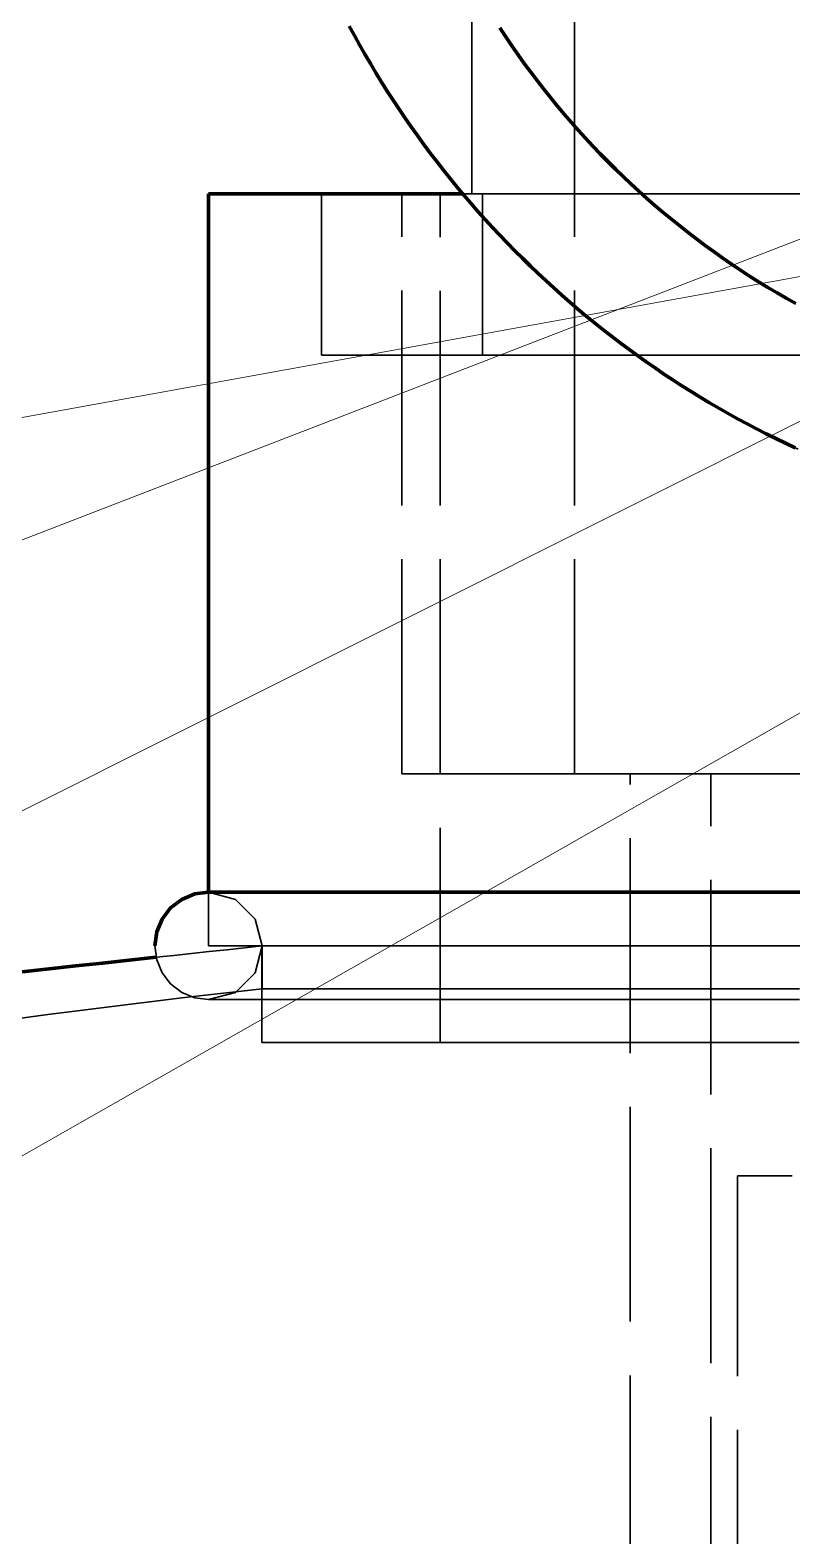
# Model space of a CAD drawing. Header units: millimetres. Extents: x 0 to 2382, y 0 to 420.
# Drawn here: x 948.84 to 963.03, y 279.16 to 307.2 of the extents above; entities that cross this region are included whole.
import ezdxf

# ---------------------------------------------------------------- set-up
doc = ezdxf.new("R2010")
doc.units = ezdxf.units.MM
doc.linetypes.add('IRAM-E-TRAZOS', pattern=[5, 4, -1])
for name, color, linetype, lineweight in [('01-VISIBLE', 7, 'CONTINUOUS', 70), ('02-OCULTA', 4, 'IRAM-E-TRAZOS', 35), ('08-FINA', 5, 'CONTINUOUS', 18)]:
    doc.layers.add(name, color=color, linetype=linetype, lineweight=lineweight)

msp = doc.modelspace()

# ---------------------------------------------------------------- linework, layer by layer
at = {"layer": '01-VISIBLE'}
for points in [[(954.786, 307.271), (954.882, 307.095), (954.979, 306.919), (955.078, 306.745), (955.179, 306.572), (955.283, 306.4), (955.388, 306.229), (955.495, 306.06), (955.603, 305.891), (955.714, 305.724), (955.827, 305.558), (955.941, 305.393), (956.057, 305.23), (956.175, 305.068), (956.295, 304.907), (956.417, 304.748), (956.54, 304.59), (956.665, 304.433), (956.792, 304.278), (956.921, 304.124), (957.051, 303.971), (957.183, 303.82), (957.317, 303.671), (957.452, 303.523), (957.589, 303.376), (957.728, 303.232), (957.868, 303.088), (958.01, 302.946), (958.153, 302.806), (958.298, 302.668), (958.445, 302.531), (958.593, 302.395), (958.742, 302.262), (958.893, 302.13), (959.045, 301.999), (959.199, 301.871), (959.354, 301.744), (959.511, 301.619), (959.669, 301.495), (959.829, 301.374), (959.989, 301.254), (960.152, 301.136), (960.315, 301.019), (960.48, 300.905), (960.646, 300.792), (960.813, 300.682), (960.981, 300.573), (961.151, 300.466), (961.322, 300.361), (961.494, 300.258), (961.667, 300.157), (961.841, 300.057), (962.016, 299.96), (962.193, 299.865), (962.37, 299.771), (962.548, 299.68), (962.728, 299.59), (962.908, 299.503), (963.09, 299.417)], [(957.592, 307.235), (957.703, 307.068), (957.815, 306.902), (957.929, 306.738), (958.046, 306.576), (958.165, 306.414), (958.285, 306.255), (958.408, 306.097), (958.533, 305.941), (958.659, 305.786), (958.788, 305.633), (958.919, 305.481), (959.051, 305.331), (959.186, 305.183), (959.322, 305.037), (959.46, 304.892), (959.6, 304.75), (959.742, 304.609), (959.886, 304.469), (960.032, 304.332), (960.179, 304.197), (960.328, 304.063), (960.478, 303.932), (960.631, 303.802), (960.785, 303.674), (960.94, 303.548), (961.097, 303.425), (961.256, 303.303), (961.416, 303.183), (961.578, 303.066), (961.742, 302.95), (961.906, 302.837), (962.073, 302.726), (962.24, 302.617), (962.409, 302.51), (962.58, 302.405), (962.751, 302.302), (962.924, 302.202), (963.099, 302.104)], [(952.167, 304.145), (952.693, 304.145), (953.219, 304.145), (953.745, 304.145), (954.272, 304.145), (954.798, 304.145), (955.324, 304.145), (955.85, 304.145), (956.377, 304.145), (956.903, 304.145)], [(952.167, 291.145), (952.167, 304.145)], [(952.167, 291.145), (951.908, 291.111), (951.667, 291.011), (951.46, 290.852), (951.301, 290.645), (951.201, 290.404), (951.167, 290.145)], [(963.317, 291.145), (962.811, 291.145), (962.304, 291.145), (961.797, 291.145), (961.29, 291.145), (960.783, 291.145), (960.276, 291.145), (959.769, 291.145), (959.263, 291.145), (958.756, 291.145), (958.249, 291.145), (957.742, 291.145), (957.235, 291.145), (956.728, 291.145), (956.221, 291.145), (955.715, 291.145), (955.208, 291.145), (954.701, 291.145), (954.194, 291.145), (953.687, 291.145), (953.18, 291.145), (952.674, 291.145), (952.167, 291.145)], [(948.698, 289.659), (949.196, 289.715), (949.695, 289.77), (950.193, 289.825), (950.691, 289.88), (951.189, 289.933)]]:
    msp.add_lwpolyline(points, dxfattribs=at)
at = {"layer": '02-OCULTA'}
for points in [[(957.067, 304.145), (957.067, 308.245)], [(958.979, 304.145), (958.979, 308.245)], [(954.826, 307.196), (954.922, 307.021), (955.02, 306.846), (955.12, 306.673), (955.222, 306.501), (955.326, 306.329), (955.431, 306.159), (955.539, 305.991), (955.648, 305.823), (955.76, 305.656), (955.873, 305.491), (955.988, 305.327), (956.104, 305.165), (956.223, 305.004), (956.343, 304.844), (956.465, 304.685), (956.589, 304.528), (956.715, 304.372), (956.842, 304.217), (956.971, 304.064), (957.102, 303.913), (957.234, 303.763), (957.368, 303.614), (957.504, 303.467), (957.642, 303.321), (957.781, 303.177), (957.921, 303.035), (958.063, 302.894), (958.207, 302.754), (958.352, 302.617), (958.499, 302.481), (958.647, 302.346), (958.797, 302.213), (958.948, 302.082), (959.101, 301.953), (959.255, 301.825), (959.41, 301.699), (959.567, 301.575), (959.726, 301.452), (959.885, 301.331), (960.046, 301.212), (960.208, 301.095), (960.372, 300.98), (960.537, 300.866), (960.703, 300.754), (960.87, 300.644), (961.039, 300.536), (961.208, 300.43), (961.379, 300.326), (961.551, 300.224), (961.725, 300.123), (961.899, 300.025), (962.074, 299.928), (962.251, 299.834), (962.428, 299.741), (962.607, 299.65), (962.786, 299.562), (962.966, 299.475), (963.148, 299.391)], [(963.167, 304.145), (962.667, 304.145), (962.167, 304.145), (961.667, 304.145), (961.167, 304.145), (960.667, 304.145), (960.167, 304.145), (959.667, 304.145), (959.167, 304.145), (958.667, 304.145), (958.167, 304.145), (957.667, 304.145), (957.167, 304.145), (956.667, 304.145), (956.167, 304.145), (955.667, 304.145), (955.167, 304.145), (954.667, 304.145), (954.167, 304.145), (953.667, 304.145), (953.167, 304.145), (952.667, 304.145), (952.167, 304.145)], [(963.35, 304.145), (962.845, 304.145), (962.341, 304.145), (961.836, 304.145), (961.331, 304.145), (960.827, 304.145), (960.322, 304.145), (959.817, 304.145), (959.313, 304.145), (958.808, 304.145), (958.304, 304.145), (957.799, 304.145), (957.294, 304.145), (956.79, 304.145), (956.285, 304.145), (955.781, 304.145), (955.276, 304.145), (954.771, 304.145), (954.267, 304.145)], [(954.267, 304.145), (954.771, 304.145), (955.276, 304.145), (955.781, 304.145), (956.285, 304.145), (956.79, 304.145), (957.294, 304.145), (957.799, 304.145), (958.304, 304.145), (958.808, 304.145), (959.313, 304.145), (959.817, 304.145), (960.322, 304.145), (960.827, 304.145), (961.331, 304.145), (961.836, 304.145), (962.341, 304.145), (962.845, 304.145), (963.35, 304.145)], [(954.267, 301.145), (954.267, 304.145)], [(963.343, 304.145), (962.838, 304.145), (962.333, 304.145), (961.828, 304.145), (961.323, 304.145), (960.818, 304.145), (960.312, 304.145), (959.807, 304.145), (959.302, 304.145), (958.797, 304.145), (958.292, 304.145), (957.787, 304.145), (957.282, 304.145), (956.777, 304.145), (956.272, 304.145), (955.767, 304.145)], [(955.767, 304.145), (956.272, 304.145), (956.777, 304.145), (957.282, 304.145), (957.787, 304.145), (958.292, 304.145), (958.797, 304.145), (959.302, 304.145), (959.807, 304.145), (960.312, 304.145), (960.818, 304.145), (961.323, 304.145), (961.828, 304.145), (962.333, 304.145), (962.838, 304.145), (963.343, 304.145)], [(955.767, 293.345), (955.767, 304.145)], [(963.066, 304.145), (962.559, 304.145), (962.053, 304.145), (961.546, 304.145), (961.039, 304.145), (960.532, 304.145), (960.026, 304.145), (959.519, 304.145), (959.012, 304.145), (958.506, 304.145), (957.999, 304.145), (957.492, 304.145), (956.985, 304.145), (956.479, 304.145)], [(956.479, 304.145), (956.985, 304.145), (957.492, 304.145), (957.999, 304.145), (958.506, 304.145), (959.012, 304.145), (959.519, 304.145), (960.026, 304.145), (960.532, 304.145), (961.039, 304.145), (961.546, 304.145), (962.053, 304.145), (962.559, 304.145), (963.066, 304.145)], [(956.479, 288.343), (956.479, 304.145)], [(956.903, 304.145), (957.403, 304.145), (957.904, 304.145), (958.404, 304.145), (958.905, 304.145), (959.405, 304.145), (959.906, 304.145), (960.406, 304.145), (960.907, 304.145), (961.407, 304.145), (961.908, 304.145), (962.408, 304.145), (962.909, 304.145), (963.409, 304.145)], [(963.111, 304.145), (962.607, 304.145), (962.104, 304.145), (961.6, 304.145), (961.096, 304.145), (960.593, 304.145), (960.089, 304.145), (959.585, 304.145), (959.081, 304.145), (958.578, 304.145), (958.074, 304.145), (957.57, 304.145), (957.067, 304.145)], [(957.067, 304.145), (957.57, 304.145), (958.074, 304.145), (958.578, 304.145), (959.081, 304.145), (959.585, 304.145), (960.089, 304.145), (960.593, 304.145), (961.096, 304.145), (961.6, 304.145), (962.104, 304.145), (962.607, 304.145), (963.111, 304.145)], [(963.335, 304.145), (962.829, 304.145), (962.323, 304.145), (961.818, 304.145), (961.312, 304.145), (960.806, 304.145), (960.301, 304.145), (959.795, 304.145), (959.289, 304.145), (958.784, 304.145), (958.278, 304.145), (957.772, 304.145), (957.267, 304.145)], [(957.267, 304.145), (957.772, 304.145), (958.278, 304.145), (958.784, 304.145), (959.289, 304.145), (959.795, 304.145), (960.301, 304.145), (960.806, 304.145), (961.312, 304.145), (961.818, 304.145), (962.323, 304.145), (962.829, 304.145), (963.335, 304.145)], [(957.267, 301.145), (957.267, 304.145)], [(963.044, 304.145), (962.536, 304.145), (962.028, 304.145), (961.52, 304.145), (961.011, 304.145), (960.503, 304.145), (959.995, 304.145), (959.487, 304.145), (958.979, 304.145)], [(958.979, 304.145), (959.487, 304.145), (959.995, 304.145), (960.503, 304.145), (961.011, 304.145), (961.52, 304.145), (962.028, 304.145), (962.536, 304.145), (963.044, 304.145)], [(963.044, 304.145), (962.536, 304.145), (962.028, 304.145), (961.52, 304.145), (961.011, 304.145), (960.503, 304.145), (959.995, 304.145), (959.487, 304.145), (958.979, 304.145)], [(958.979, 304.145), (959.487, 304.145), (959.995, 304.145), (960.503, 304.145), (961.011, 304.145), (961.52, 304.145), (962.028, 304.145), (962.536, 304.145), (963.044, 304.145)], [(958.979, 293.345), (958.979, 304.145)], [(963.35, 301.145), (962.845, 301.145), (962.341, 301.145), (961.836, 301.145), (961.331, 301.145), (960.827, 301.145), (960.322, 301.145), (959.817, 301.145), (959.313, 301.145), (958.808, 301.145), (958.304, 301.145), (957.799, 301.145), (957.294, 301.145), (956.79, 301.145), (956.285, 301.145), (955.781, 301.145), (955.276, 301.145), (954.771, 301.145), (954.267, 301.145)], [(954.267, 301.145), (954.771, 301.145), (955.276, 301.145), (955.781, 301.145), (956.285, 301.145), (956.79, 301.145), (957.294, 301.145), (957.799, 301.145), (958.304, 301.145), (958.808, 301.145), (959.313, 301.145), (959.817, 301.145), (960.322, 301.145), (960.827, 301.145), (961.331, 301.145), (961.836, 301.145), (962.341, 301.145), (962.845, 301.145), (963.35, 301.145)], [(963.335, 301.145), (962.829, 301.145), (962.323, 301.145), (961.818, 301.145), (961.312, 301.145), (960.806, 301.145), (960.301, 301.145), (959.795, 301.145), (959.289, 301.145), (958.784, 301.145), (958.278, 301.145), (957.772, 301.145), (957.267, 301.145)], [(957.267, 301.145), (957.772, 301.145), (958.278, 301.145), (958.784, 301.145), (959.289, 301.145), (959.795, 301.145), (960.301, 301.145), (960.806, 301.145), (961.312, 301.145), (961.818, 301.145), (962.323, 301.145), (962.829, 301.145), (963.335, 301.145)], [(963.343, 293.345), (962.838, 293.345), (962.333, 293.345), (961.828, 293.345), (961.323, 293.345), (960.818, 293.345), (960.312, 293.345), (959.807, 293.345), (959.302, 293.345), (958.797, 293.345), (958.292, 293.345), (957.787, 293.345), (957.282, 293.345), (956.777, 293.345), (956.272, 293.345), (955.767, 293.345)], [(955.767, 293.345), (956.272, 293.345), (956.777, 293.345), (957.282, 293.345), (957.787, 293.345), (958.292, 293.345), (958.797, 293.345), (959.302, 293.345), (959.807, 293.345), (960.312, 293.345), (960.818, 293.345), (961.323, 293.345), (961.828, 293.345), (962.333, 293.345), (962.838, 293.345), (963.343, 293.345)], [(963.044, 293.345), (962.536, 293.345), (962.028, 293.345), (961.52, 293.345), (961.011, 293.345), (960.503, 293.345), (959.995, 293.345), (959.487, 293.345), (958.979, 293.345)], [(958.979, 293.345), (959.487, 293.345), (959.995, 293.345), (960.503, 293.345), (961.011, 293.345), (961.52, 293.345), (962.028, 293.345), (962.536, 293.345), (963.044, 293.345)], [(963.06, 293.345), (962.552, 293.345), (962.045, 293.345), (961.538, 293.345), (961.031, 293.345), (960.524, 293.345), (960.017, 293.345)], [(960.017, 293.345), (960.524, 293.345), (961.031, 293.345), (961.538, 293.345), (962.045, 293.345), (962.552, 293.345), (963.06, 293.345)], [(960.017, 268.148), (960.017, 293.345)], [(963.042, 293.345), (962.533, 293.345), (962.025, 293.345), (961.517, 293.345)], [(961.517, 293.345), (962.025, 293.345), (962.533, 293.345), (963.042, 293.345)], [(961.517, 267.376), (961.517, 293.345)], [(952.167, 290.145), (952.167, 291.145)], [(963.317, 291.145), (962.811, 291.145), (962.304, 291.145), (961.797, 291.145), (961.29, 291.145), (960.783, 291.145), (960.276, 291.145), (959.769, 291.145), (959.263, 291.145), (958.756, 291.145), (958.249, 291.145), (957.742, 291.145), (957.235, 291.145), (956.728, 291.145), (956.221, 291.145), (955.715, 291.145), (955.208, 291.145), (954.701, 291.145), (954.194, 291.145), (953.687, 291.145), (953.18, 291.145), (952.674, 291.145), (952.167, 291.145)], [(952.167, 291.145), (952.667, 291.011), (953.033, 290.645), (953.167, 290.145), (953.033, 289.645), (952.667, 289.279), (952.167, 289.145)], [(951.167, 290.145), (951.201, 289.886), (951.301, 289.645), (951.46, 289.438), (951.667, 289.279), (951.908, 289.179), (952.167, 289.145)], [(951.189, 289.933), (951.519, 289.968), (951.849, 290.003), (952.178, 290.038), (952.508, 290.073), (952.837, 290.108), (953.167, 290.145)], [(963.167, 290.145), (962.667, 290.145), (962.167, 290.145), (961.667, 290.145), (961.167, 290.145), (960.667, 290.145), (960.167, 290.145), (959.667, 290.145), (959.167, 290.145), (958.667, 290.145), (958.167, 290.145), (957.667, 290.145), (957.167, 290.145), (956.667, 290.145), (956.167, 290.145), (955.667, 290.145), (955.167, 290.145), (954.667, 290.145), (954.167, 290.145), (953.667, 290.145), (953.167, 290.145), (952.667, 290.145), (952.167, 290.145)], [(952.167, 290.145), (952.667, 290.145), (953.167, 290.145), (953.667, 290.145), (954.167, 290.145), (954.667, 290.145), (955.167, 290.145), (955.667, 290.145), (956.167, 290.145), (956.667, 290.145), (957.167, 290.145), (957.667, 290.145), (958.167, 290.145), (958.667, 290.145), (959.167, 290.145), (959.667, 290.145), (960.167, 290.145), (960.667, 290.145), (961.167, 290.145), (961.667, 290.145), (962.167, 290.145), (962.667, 290.145), (963.167, 290.145)], [(963.162, 290.145), (962.662, 290.145), (962.162, 290.145), (961.662, 290.145), (961.161, 290.145), (960.661, 290.145), (960.161, 290.145), (959.66, 290.145), (959.16, 290.145), (958.66, 290.145), (958.16, 290.145), (957.659, 290.145), (957.159, 290.145), (956.659, 290.145), (956.158, 290.145), (955.658, 290.145), (955.158, 290.145), (954.658, 290.145), (954.157, 290.145), (953.657, 290.145), (953.157, 290.145)], [(953.157, 290.145), (953.657, 290.145), (954.157, 290.145), (954.658, 290.145), (955.158, 290.145), (955.658, 290.145), (956.158, 290.145), (956.659, 290.145), (957.159, 290.145), (957.659, 290.145), (958.16, 290.145), (958.66, 290.145), (959.16, 290.145), (959.66, 290.145), (960.161, 290.145), (960.661, 290.145), (961.161, 290.145), (961.662, 290.145), (962.162, 290.145), (962.662, 290.145), (963.162, 290.145)], [(953.157, 288.343), (953.157, 290.145)], [(963.312, 290.145), (962.804, 290.145), (962.297, 290.145), (961.79, 290.145), (961.283, 290.145), (960.775, 290.145), (960.268, 290.145), (959.761, 290.145), (959.254, 290.145), (958.746, 290.145), (958.239, 290.145), (957.732, 290.145), (957.225, 290.145), (956.717, 290.145), (956.21, 290.145), (955.703, 290.145), (955.196, 290.145), (954.688, 290.145), (954.181, 290.145), (953.674, 290.145), (953.167, 290.145)], [(953.167, 290.145), (953.674, 290.145), (954.181, 290.145), (954.688, 290.145), (955.196, 290.145), (955.703, 290.145), (956.21, 290.145), (956.717, 290.145), (957.225, 290.145), (957.732, 290.145), (958.239, 290.145), (958.746, 290.145), (959.254, 290.145), (959.761, 290.145), (960.268, 290.145), (960.775, 290.145), (961.283, 290.145), (961.79, 290.145), (962.297, 290.145), (962.804, 290.145), (963.312, 290.145)], [(953.167, 290.145), (953.167, 289.343)], [(953.167, 289.343), (952.667, 289.289), (952.168, 289.233), (951.669, 289.176), (951.17, 289.117), (950.671, 289.056), (950.172, 288.994), (949.674, 288.931), (949.176, 288.866), (948.678, 288.799)], [(963.167, 289.343), (962.667, 289.343), (962.167, 289.343), (961.667, 289.343), (961.167, 289.343), (960.667, 289.343), (960.167, 289.343), (959.667, 289.343), (959.167, 289.343), (958.667, 289.343), (958.167, 289.343), (957.667, 289.343), (957.167, 289.343), (956.667, 289.343), (956.167, 289.343), (955.667, 289.343), (955.167, 289.343), (954.667, 289.343), (954.167, 289.343), (953.667, 289.343), (953.167, 289.343)], [(953.167, 289.343), (953.667, 289.343), (954.167, 289.343), (954.667, 289.343), (955.167, 289.343), (955.667, 289.343), (956.167, 289.343), (956.667, 289.343), (957.167, 289.343), (957.667, 289.343), (958.167, 289.343), (958.667, 289.343), (959.167, 289.343), (959.667, 289.343), (960.167, 289.343), (960.667, 289.343), (961.167, 289.343), (961.667, 289.343), (962.167, 289.343), (962.667, 289.343), (963.167, 289.343)], [(952.167, 289.145), (952.667, 289.145), (953.167, 289.145), (953.667, 289.145), (954.167, 289.145), (954.667, 289.145), (955.167, 289.145), (955.667, 289.145), (956.167, 289.145), (956.667, 289.145), (957.167, 289.145), (957.667, 289.145), (958.167, 289.145), (958.667, 289.145), (959.167, 289.145), (959.667, 289.145), (960.167, 289.145), (960.667, 289.145), (961.167, 289.145), (961.667, 289.145), (962.167, 289.145), (962.667, 289.145), (963.167, 289.145)], [(952.167, 289.145), (952.667, 289.145), (953.167, 289.145), (953.667, 289.145), (954.167, 289.145), (954.667, 289.145), (955.167, 289.145), (955.667, 289.145), (956.167, 289.145), (956.667, 289.145), (957.167, 289.145), (957.667, 289.145), (958.167, 289.145), (958.667, 289.145), (959.167, 289.145), (959.667, 289.145), (960.167, 289.145), (960.667, 289.145), (961.167, 289.145), (961.667, 289.145), (962.167, 289.145), (962.667, 289.145), (963.167, 289.145)], [(963.162, 288.343), (962.662, 288.343), (962.162, 288.343), (961.662, 288.343), (961.161, 288.343), (960.661, 288.343), (960.161, 288.343), (959.66, 288.343), (959.16, 288.343), (958.66, 288.343), (958.16, 288.343), (957.659, 288.343), (957.159, 288.343), (956.659, 288.343), (956.158, 288.343), (955.658, 288.343), (955.158, 288.343), (954.658, 288.343), (954.157, 288.343), (953.657, 288.343), (953.157, 288.343)], [(953.157, 288.343), (953.657, 288.343), (954.157, 288.343), (954.658, 288.343), (955.158, 288.343), (955.658, 288.343), (956.158, 288.343), (956.659, 288.343), (957.159, 288.343), (957.659, 288.343), (958.16, 288.343), (958.66, 288.343), (959.16, 288.343), (959.66, 288.343), (960.161, 288.343), (960.661, 288.343), (961.161, 288.343), (961.662, 288.343), (962.162, 288.343), (962.662, 288.343), (963.162, 288.343)], [(963.066, 288.343), (962.559, 288.343), (962.053, 288.343), (961.546, 288.343), (961.039, 288.343), (960.532, 288.343), (960.026, 288.343), (959.519, 288.343), (959.012, 288.343), (958.506, 288.343), (957.999, 288.343), (957.492, 288.343), (956.985, 288.343), (956.479, 288.343)], [(956.479, 288.343), (956.985, 288.343), (957.492, 288.343), (957.999, 288.343), (958.506, 288.343), (959.012, 288.343), (959.519, 288.343), (960.026, 288.343), (960.532, 288.343), (961.039, 288.343), (961.546, 288.343), (962.053, 288.343), (962.559, 288.343), (963.066, 288.343)], [(963.034, 285.863), (962.525, 285.863), (962.017, 285.863)], [(962.017, 285.863), (962.525, 285.863), (963.034, 285.863)], [(962.017, 267.132), (962.017, 285.863)]]:
    msp.add_lwpolyline(points, dxfattribs=at)
at = {"layer": '08-FINA'}
for p, q in [((922.148, 287.442), (970.667, 306.195)), ((922.353, 295.213), (983.267, 306.245)), ((921.993, 279.291), (970.667, 303.663)), ((921.893, 270.979), (970.667, 298.745))]:
    msp.add_line(p, q, dxfattribs=at)
msp.add_circle((990.667, 325.75), 65.25, dxfattribs=at)

doc.saveas('drawing.dxf')
